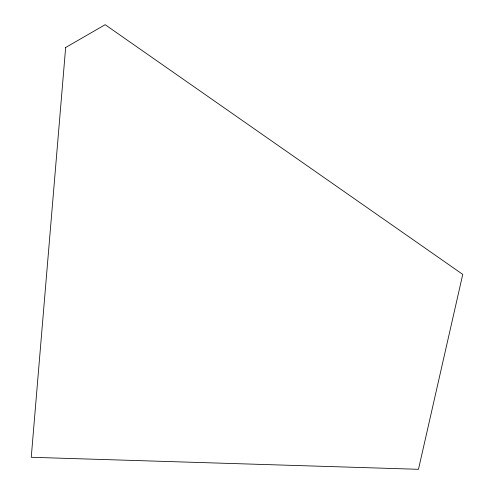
<?xml version="1.0" encoding="UTF-8"?>
<svg xmlns="http://www.w3.org/2000/svg" width="494" height="494" viewBox="0 0 494 494"><rect width="100%" height="100%" fill="white"/><g stroke="black" fill="none" stroke-linecap="round" stroke-linejoin="round"><path stroke-width="0.74" d="M65.653 47.51L31.246 457.283L418.474 469.3L462.755 274.392L105.154 24.7L65.653 47.51"/></g></svg>
